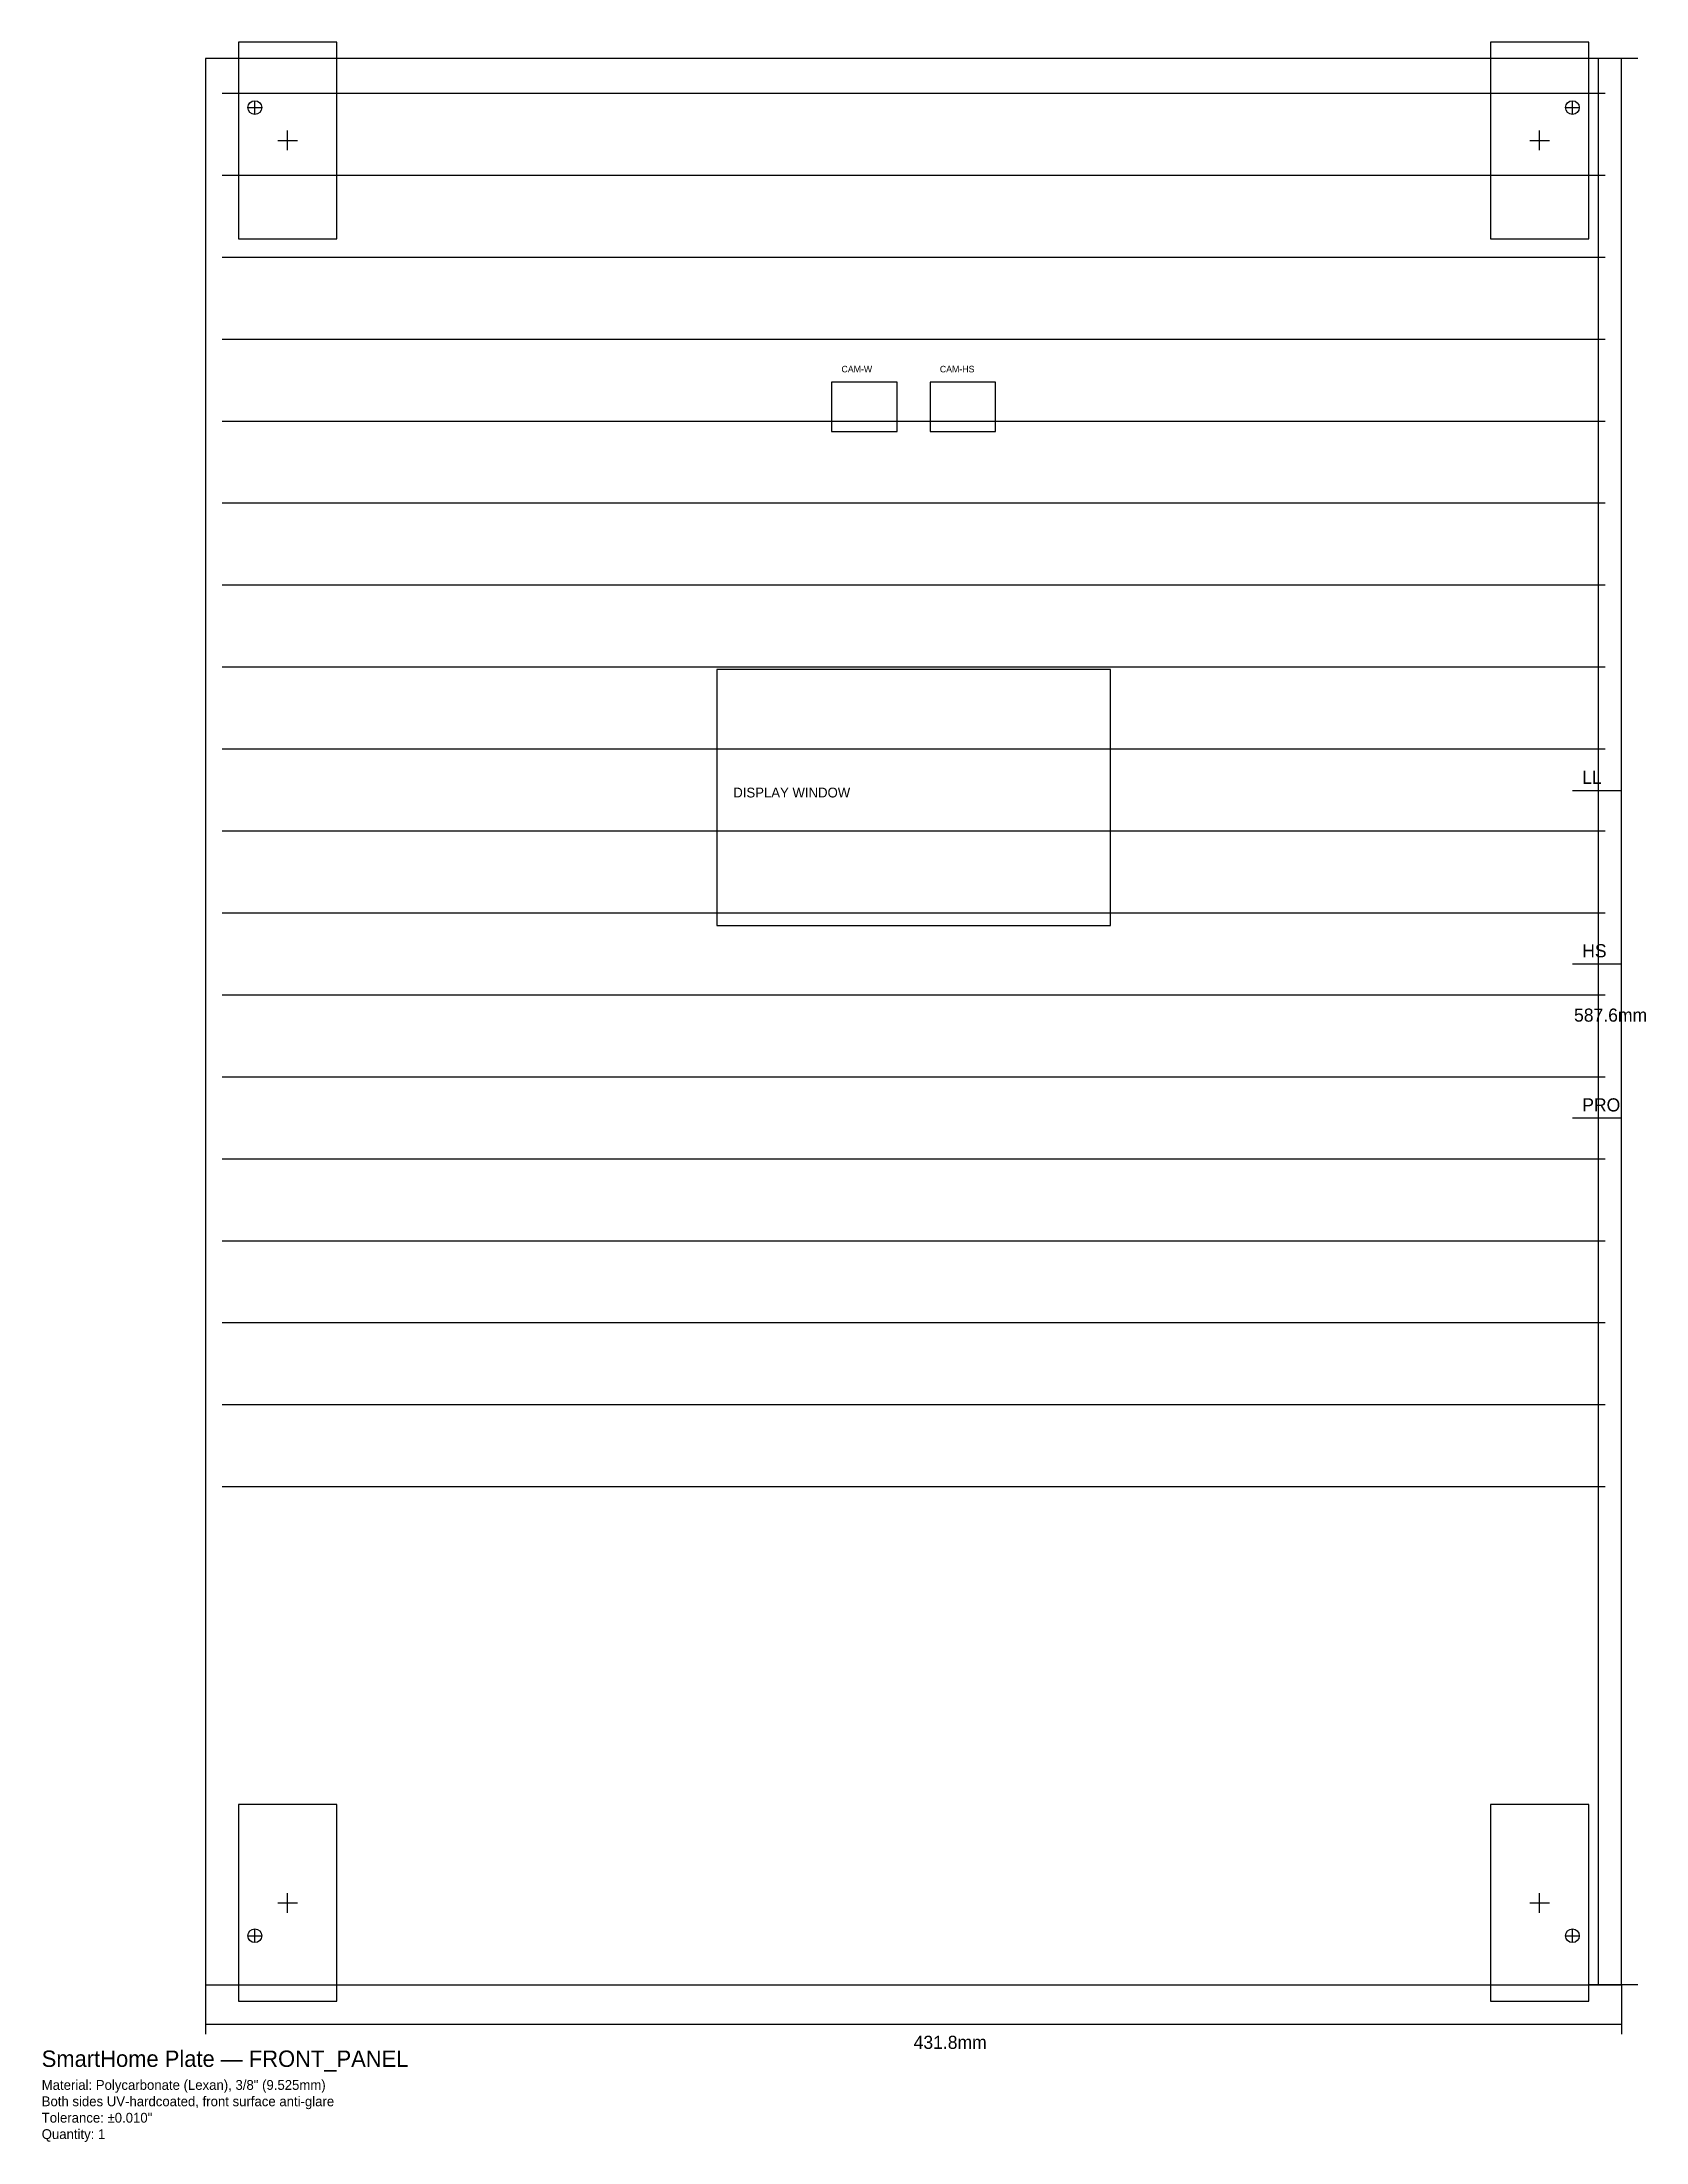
# Model space of a CAD drawing. Header units: metres. Extents: x -50 to 439, y -48 to 593.
import ezdxf

# ---------------------------------------------------------------- set-up
doc = ezdxf.new("R2010")
doc.units = ezdxf.units.M
for name, color, linetype in [('CENTER', 5, 'Continuous'), ('CUT', 1, 'Continuous'), ('DIMS', 2, 'Continuous'), ('REFS', 3, 'Continuous')]:
    doc.layers.add(name, color=color, linetype=linetype)

msp = doc.modelspace()

# ---------------------------------------------------------------- linework, layer by layer
at = {"layer": 'CENTER'}
for p, q in [((13, 572.6), (17, 572.6)), ((15, 570.6), (15, 574.6)), ((414.8, 572.6), (418.8, 572.6)), ((416.8, 570.6), (416.8, 574.6)), ((25, 559.6), (25, 565.6)), ((406.8, 559.6), (406.8, 565.6)), ((22, 562.6), (28, 562.6)), ((403.8, 562.6), (409.8, 562.6)), ((25, 22), (25, 28)), ((406.8, 22), (406.8, 28)), ((22, 25), (28, 25)), ((403.8, 25), (409.8, 25)), ((13, 15), (17, 15)), ((15, 13), (15, 17)), ((414.8, 15), (418.8, 15)), ((416.8, 13), (416.8, 17))]:
    msp.add_line(p, q, dxfattribs=at)
at = {"layer": 'CUT'}
for points in [[(0, 0), (431.8, 0), (431.8, 587.6), (0, 587.6), (0, 0)], [(190.9, 473.832), (210.9, 473.832), (210.9, 488.832), (190.9, 488.832), (190.9, 473.832)], [(220.9, 473.832), (240.9, 473.832), (240.9, 488.832), (220.9, 488.832), (220.9, 473.832)], [(155.9, 323.18), (275.9, 323.18), (275.9, 401.18), (155.9, 401.18), (155.9, 323.18)]]:
    msp.add_lwpolyline(points, dxfattribs=at)
for centre in [(15, 572.6), (416.8, 572.6), (15, 15), (416.8, 15)]:
    msp.add_circle(centre, 2.1, dxfattribs=at)
at = {"layer": 'DIMS'}
for p, q in [((436.8, 587.6), (421.8, 587.6)), ((424.8, 0), (424.8, 587.6)), ((416.8, 364.312), (431.8, 364.312)), ((416.8, 311.428), (431.8, 311.428)), ((416.8, 264.42), (431.8, 264.42)), ((0, 0), (0, -15)), ((436.8, 0), (421.8, 0)), ((431.8, 0), (431.8, -15)), ((0, -12), (431.8, -12))]:
    msp.add_line(p, q, dxfattribs=at)
at = {"layer": 'REFS'}
for p, q in [((5, 577), (426.8, 577)), ((5, 552), (426.8, 552)), ((5, 527), (426.8, 527)), ((5, 502), (426.8, 502)), ((5, 477), (426.8, 477)), ((5, 452), (426.8, 452)), ((5, 427), (426.8, 427)), ((5, 402), (426.8, 402)), ((5, 377), (426.8, 377)), ((5, 352), (426.8, 352)), ((5, 327), (426.8, 327)), ((5, 302), (426.8, 302)), ((5, 277), (426.8, 277)), ((5, 252), (426.8, 252)), ((5, 227), (426.8, 227)), ((5, 202), (426.8, 202)), ((5, 177), (426.8, 177)), ((5, 152), (426.8, 152))]:
    msp.add_line(p, q, dxfattribs=at)
for points in [[(10, 532.6), (40, 532.6), (40, 592.6), (10, 592.6), (10, 532.6)], [(391.8, 532.6), (421.8, 532.6), (421.8, 592.6), (391.8, 592.6), (391.8, 532.6)], [(10, -5), (40, -5), (40, 55), (10, 55), (10, -5)], [(391.8, -5), (421.8, -5), (421.8, 55), (391.8, 55), (391.8, -5)]]:
    msp.add_lwpolyline(points, dxfattribs=at)

# ---------------------------------------------------------------- texts
at = {"layer": 'DIMS'}
for s, height, p in [('CAM-W', 2, (193.9, 491.832)), ('CAM-HS', 2, (223.9, 491.832)), ('DISPLAY WINDOW', 3, (160.9, 362.18)), ('LL', 4, (419.8, 366.312)), ('HS', 4, (419.8, 313.428)), ('587.6mm', 4, (417.3, 293.8)), ('PRO', 4, (419.8, 266.42)), ('431.8mm', 4, (215.9, -19.5)), ('SmartHome Plate — FRONT_PANEL', 5, (-50, -25)), ('Material: Polycarbonate (Lexan), 3/8" (9.525mm)', 3, (-50, -32)), ('Both sides UV-hardcoated, front surface anti-glare', 3, (-50, -37)), ('Tolerance: ±0.010"', 3, (-50, -42)), ('Quantity: 1', 3, (-50, -47))]:
    msp.add_text(s, height=height, dxfattribs=at).set_placement(p)

doc.saveas('drawing.dxf')
